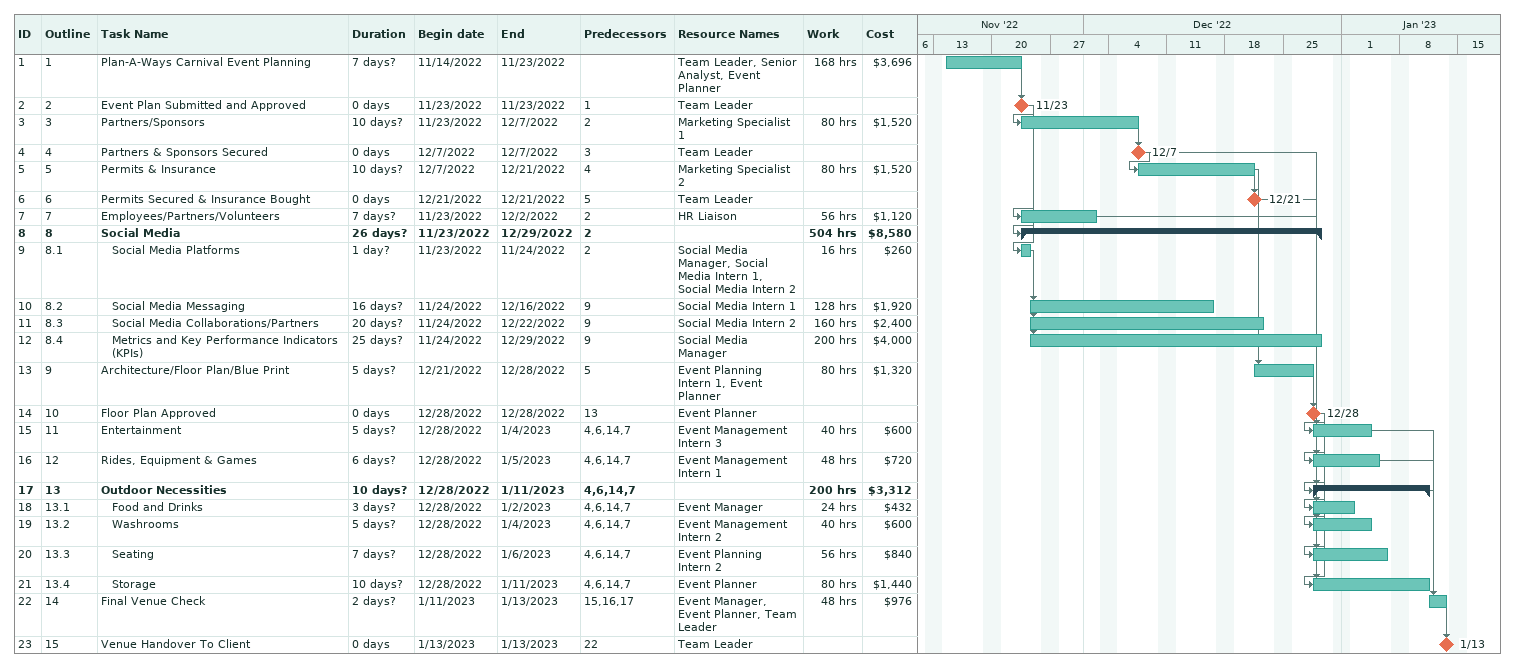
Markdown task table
| ID | WBS | Task | Duration | Start | Finish | Predecessors | Resources | Work (h) | Cost ($) |
|---|---|---|---|---|---|---|---|---|---|
| 1 | 1 | Plan-A-Ways Carnival Event Planning | 7d? | 2022-11-14 | 2022-11-23 |  | Team Leader, Senior Analyst, Event Planner | 168 | 3696 |
| 2 | 2 | Event Plan Submitted and Approved | 0d | 2022-11-23 | 2022-11-23 | 1 | Team Leader |  |  |
| 3 | 3 | Partners/Sponsors | 10d? | 2022-11-23 | 2022-12-07 | 2 | Marketing Specialist 1 | 80 | 1520 |
| 4 | 4 | Partners & Sponsors Secured | 0d | 2022-12-07 | 2022-12-07 | 3 | Team Leader |  |  |
| 5 | 5 | Permits & Insurance | 10d? | 2022-12-07 | 2022-12-21 | 4 | Marketing Specialist 2 | 80 | 1520 |
| 6 | 6 | Permits Secured & Insurance Bought | 0d | 2022-12-21 | 2022-12-21 | 5 | Team Leader |  |  |
| 7 | 7 | Employees/Partners/Volunteers | 7d? | 2022-11-23 | 2022-12-02 | 2 | HR Liaison | 56 | 1120 |
| 8 | 8 | **Social Media** | 26d? | 2022-11-23 | 2022-12-29 | 2 |  | 504 | 8580 |
| 9 | 8.1 | Social Media Platforms | 1d? | 2022-11-23 | 2022-11-24 | 2 | Social Media Manager, Social Media Intern 1, Social Media Intern 2 | 16 | 260 |
| 10 | 8.2 | Social Media Messaging | 16d? | 2022-11-24 | 2022-12-16 | 9 | Social Media Intern 1 | 128 | 1920 |
| 11 | 8.3 | Social Media Collaborations/Partners | 20d? | 2022-11-24 | 2022-12-22 | 9 | Social Media Intern 2 | 160 | 2400 |
| 12 | 8.4 | Metrics and Key Performance Indicators (KPIs) | 25d? | 2022-11-24 | 2022-12-29 | 9 | Social Media Manager | 200 | 4000 |
| 13 | 9 | Architecture/Floor Plan/Blue Print | 5d? | 2022-12-21 | 2022-12-28 | 5 | Event Planning Intern 1, Event Planner | 80 | 1320 |
| 14 | 10 | Floor Plan Approved | 0d | 2022-12-28 | 2022-12-28 | 13 | Event Planner |  |  |
| 15 | 11 | Entertainment | 5d? | 2022-12-28 | 2023-01-04 | 4, 6, 14, 7 | Event Management Intern 3 | 40 | 600 |
| 16 | 12 | Rides, Equipment & Games | 6d? | 2022-12-28 | 2023-01-05 | 4, 6, 14, 7 | Event Management Intern 1 | 48 | 720 |
| 17 | 13 | **Outdoor Necessities** | 10d? | 2022-12-28 | 2023-01-11 | 4, 6, 14, 7 |  | 200 | 3312 |
| 18 | 13.1 | Food and Drinks | 3d? | 2022-12-28 | 2023-01-02 | 4, 6, 14, 7 | Event Manager | 24 | 432 |
| 19 | 13.2 | Washrooms | 5d? | 2022-12-28 | 2023-01-04 | 4, 6, 14, 7 | Event Management Intern 2 | 40 | 600 |
| 20 | 13.3 | Seating | 7d? | 2022-12-28 | 2023-01-06 | 4, 6, 14, 7 | Event Planning Intern 2 | 56 | 840 |
| 21 | 13.4 | Storage | 10d? | 2022-12-28 | 2023-01-11 | 4, 6, 14, 7 | Event Planner | 80 | 1440 |
| 22 | 14 | Final Venue Check | 2d? | 2023-01-11 | 2023-01-13 | 15, 16, 17 | Event Manager, Event Planner, Team Leader | 48 | 976 |
| 23 | 15 | Venue Handover To Client | 0d | 2023-01-13 | 2023-01-13 | 22 | Team Leader |  |  |
